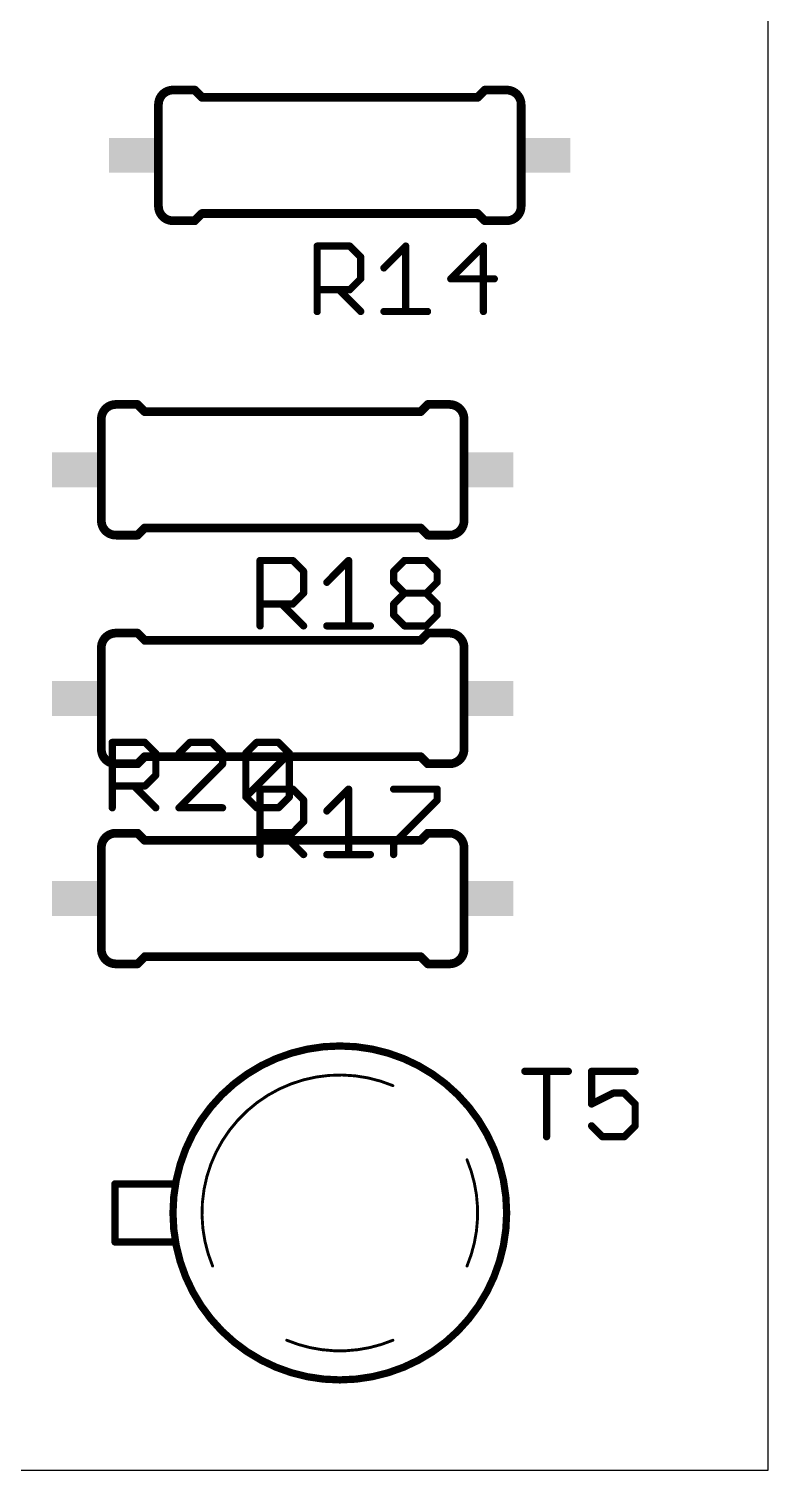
# Model space of a CAD drawing. Extents: x 0 to 70, y -10.8 to 60.8.
# Drawn here: x 57.05 to 70, y 0 to 25.21 of the extents above; entities that cross this region are included whole.
import ezdxf

# ---------------------------------------------------------------- set-up
doc = ezdxf.new("R2010")
doc.units = 0
for name, color, linetype in [('20', 7, 'CONTINUOUS'), ('21', 253, 'CONTINUOUS'), ('25', 253, 'CONTINUOUS')]:
    doc.layers.add(name, color=color, linetype=linetype)

# ---------------------------------------------------------------- blocks, each defined once
blk = doc.blocks.new('RECT')
blk.add_solid([(-0.5, -0.5), (0.5, -0.5), (-0.5, 0.5), (0.5, 0.5)])

msp = doc.modelspace()

# ---------------------------------------------------------------- linework, layer by layer
at = {"layer": '20'}
for p, q in [((70, 0), (70, 50)), ((0, 0), (70, 0))]:
    msp.add_line(p, q, dxfattribs=at)
at = {"layer": '21'}
for points, const_width in [([(59.579, 24.143, 0.4142), (59.325, 23.889)], 0.1524), ([(59.579, 24.1811, 1), (59.579, 24.1049)], 0.0762), ([(59.579, 24.1049, 1), (59.579, 24.1811)], 0.0762), ([(59.9869, 24.1699, 1), (59.9331, 24.1161)], 0.0762), ([(59.96, 24.1049, 1), (59.96, 24.1811)], 0.0762), ([(65.04, 24.1811, 1), (65.04, 24.1049)], 0.0762), ([(65.0669, 24.1161, 1), (65.0131, 24.1699)], 0.0762), ([(65.675, 23.889, 0.4142), (65.421, 24.143)], 0.1524), ([(65.421, 24.1811, 1), (65.421, 24.1049)], 0.0762), ([(65.421, 24.1049, 1), (65.421, 24.1811)], 0.0762), ([(59.3631, 23.889, 1), (59.2869, 23.889)], 0.0762), ([(60.087, 24.0541, 1), (60.087, 23.9779)], 0.0762), ([(60.0601, 23.9891, 1), (60.1139, 24.0429)], 0.0762), ([(64.8861, 24.0429, 1), (64.9399, 23.9891)], 0.0762), ([(64.913, 23.9779, 1), (64.913, 24.0541)], 0.0762), ([(65.7131, 23.889, 1), (65.6369, 23.889)], 0.0762), ([(59.2869, 23.889, 1), (59.3631, 23.889)], 0.0762), ([(65.6369, 23.889, 1), (65.7131, 23.889)], 0.0762), ([(59.325, 22.111, 0.4142), (59.579, 21.857)], 0.1524), ([(59.3631, 22.111, 1), (59.2869, 22.111)], 0.0762), ([(59.2869, 22.111, 1), (59.3631, 22.111)], 0.0762), ([(60.087, 22.0221, 1), (60.087, 21.9459)], 0.0762), ([(60.1139, 21.9571, 1), (60.0601, 22.0109)], 0.0762), ([(64.9399, 22.0109, 1), (64.8861, 21.9571)], 0.0762), ([(64.913, 21.9459, 1), (64.913, 22.0221)], 0.0762), ([(65.421, 21.857, 0.4142), (65.675, 22.111)], 0.1524), ([(65.7131, 22.111, 1), (65.6369, 22.111)], 0.0762), ([(65.6369, 22.111, 1), (65.7131, 22.111)], 0.0762), ([(59.579, 21.8951, 1), (59.579, 21.8189)], 0.0762), ([(59.579, 21.8189, 1), (59.579, 21.8951)], 0.0762), ([(59.9331, 21.8839, 1), (59.9869, 21.8301)], 0.0762), ([(59.96, 21.8189, 1), (59.96, 21.8951)], 0.0762), ([(65.04, 21.8951, 1), (65.04, 21.8189)], 0.0762), ([(65.0131, 21.8301, 1), (65.0669, 21.8839)], 0.0762), ([(65.421, 21.8951, 1), (65.421, 21.8189)], 0.0762), ([(65.421, 21.8189, 1), (65.421, 21.8951)], 0.0762), ([(58.579, 18.643, 0.4142), (58.325, 18.389)], 0.1524), ([(58.579, 18.6811, 1), (58.579, 18.6049)], 0.0762), ([(58.579, 18.6049, 1), (58.579, 18.6811)], 0.0762), ([(58.9869, 18.6699, 1), (58.9331, 18.6161)], 0.0762), ([(58.96, 18.6049, 1), (58.96, 18.6811)], 0.0762), ([(64.04, 18.6811, 1), (64.04, 18.6049)], 0.0762), ([(64.0669, 18.6161, 1), (64.0131, 18.6699)], 0.0762), ([(64.675, 18.389, 0.4142), (64.421, 18.643)], 0.1524), ([(64.421, 18.6811, 1), (64.421, 18.6049)], 0.0762), ([(64.421, 18.6049, 1), (64.421, 18.6811)], 0.0762), ([(58.3631, 18.389, 1), (58.2869, 18.389)], 0.0762), ([(58.2869, 18.389, 1), (58.3631, 18.389)], 0.0762), ([(59.087, 18.5541, 1), (59.087, 18.4779)], 0.0762), ([(59.0601, 18.4891, 1), (59.1139, 18.5429)], 0.0762), ([(63.8861, 18.5429, 1), (63.9399, 18.4891)], 0.0762), ([(63.913, 18.4779, 1), (63.913, 18.5541)], 0.0762), ([(64.7131, 18.389, 1), (64.6369, 18.389)], 0.0762), ([(64.6369, 18.389, 1), (64.7131, 18.389)], 0.0762), ([(58.325, 16.611, 0.4142), (58.579, 16.357)], 0.1524), ([(58.3631, 16.611, 1), (58.2869, 16.611)], 0.0762), ([(58.2869, 16.611, 1), (58.3631, 16.611)], 0.0762), ([(64.421, 16.357, 0.4142), (64.675, 16.611)], 0.1524), ([(64.7131, 16.611, 1), (64.6369, 16.611)], 0.0762), ([(64.6369, 16.611, 1), (64.7131, 16.611)], 0.0762), ([(58.579, 16.3951, 1), (58.579, 16.3189)], 0.0762), ([(58.579, 16.3189, 1), (58.579, 16.3951)], 0.0762), ([(58.9331, 16.3839, 1), (58.9869, 16.3301)], 0.0762), ([(58.96, 16.3189, 1), (58.96, 16.3951)], 0.0762), ([(59.087, 16.5221, 1), (59.087, 16.4459)], 0.0762), ([(59.1139, 16.4571, 1), (59.0601, 16.5109)], 0.0762), ([(63.9399, 16.5109, 1), (63.8861, 16.4571)], 0.0762), ([(63.913, 16.4459, 1), (63.913, 16.5221)], 0.0762), ([(64.04, 16.3951, 1), (64.04, 16.3189)], 0.0762), ([(64.0131, 16.3301, 1), (64.0669, 16.3839)], 0.0762), ([(64.421, 16.3951, 1), (64.421, 16.3189)], 0.0762), ([(64.421, 16.3189, 1), (64.421, 16.3951)], 0.0762), ([(58.579, 14.643, 0.4142), (58.325, 14.389)], 0.1524), ([(58.579, 14.6811, 1), (58.579, 14.6049)], 0.0762), ([(58.579, 14.6049, 1), (58.579, 14.6811)], 0.0762), ([(58.9869, 14.6699, 1), (58.9331, 14.6161)], 0.0762), ([(58.96, 14.6049, 1), (58.96, 14.6811)], 0.0762), ([(64.04, 14.6811, 1), (64.04, 14.6049)], 0.0762), ([(64.0669, 14.6161, 1), (64.0131, 14.6699)], 0.0762), ([(64.675, 14.389, 0.4142), (64.421, 14.643)], 0.1524), ([(64.421, 14.6811, 1), (64.421, 14.6049)], 0.0762), ([(64.421, 14.6049, 1), (64.421, 14.6811)], 0.0762), ([(58.3631, 14.389, 1), (58.2869, 14.389)], 0.0762), ([(58.2869, 14.389, 1), (58.3631, 14.389)], 0.0762), ([(59.087, 14.5541, 1), (59.087, 14.4779)], 0.0762), ([(59.0601, 14.4891, 1), (59.1139, 14.5429)], 0.0762), ([(63.8861, 14.5429, 1), (63.9399, 14.4891)], 0.0762), ([(63.913, 14.4779, 1), (63.913, 14.5541)], 0.0762), ([(64.7131, 14.389, 1), (64.6369, 14.389)], 0.0762), ([(64.6369, 14.389, 1), (64.7131, 14.389)], 0.0762), ([(58.325, 12.611, 0.4142), (58.579, 12.357)], 0.1524), ([(58.3631, 12.611, 1), (58.2869, 12.611)], 0.0762), ([(58.2869, 12.611, 1), (58.3631, 12.611)], 0.0762), ([(64.421, 12.357, 0.4142), (64.675, 12.611)], 0.1524), ([(64.7131, 12.611, 1), (64.6369, 12.611)], 0.0762), ([(64.6369, 12.611, 1), (64.7131, 12.611)], 0.0762), ([(58.579, 12.3951, 1), (58.579, 12.3189)], 0.0762), ([(58.579, 12.3189, 1), (58.579, 12.3951)], 0.0762), ([(58.9331, 12.3839, 1), (58.9869, 12.3301)], 0.0762), ([(58.96, 12.3189, 1), (58.96, 12.3951)], 0.0762), ([(59.087, 12.5221, 1), (59.087, 12.4459)], 0.0762), ([(59.1139, 12.4571, 1), (59.0601, 12.5109)], 0.0762), ([(63.9399, 12.5109, 1), (63.8861, 12.4571)], 0.0762), ([(63.913, 12.4459, 1), (63.913, 12.5221)], 0.0762), ([(64.04, 12.3951, 1), (64.04, 12.3189)], 0.0762), ([(64.0131, 12.3301, 1), (64.0669, 12.3839)], 0.0762), ([(64.421, 12.3951, 1), (64.421, 12.3189)], 0.0762), ([(64.421, 12.3189, 1), (64.421, 12.3951)], 0.0762), ([(58.579, 11.143, 0.4142), (58.325, 10.889)], 0.1524), ([(58.579, 11.1811, 1), (58.579, 11.1049)], 0.0762), ([(58.579, 11.1049, 1), (58.579, 11.1811)], 0.0762), ([(58.9869, 11.1699, 1), (58.9331, 11.1161)], 0.0762), ([(58.96, 11.1049, 1), (58.96, 11.1811)], 0.0762), ([(64.04, 11.1811, 1), (64.04, 11.1049)], 0.0762), ([(64.0669, 11.1161, 1), (64.0131, 11.1699)], 0.0762), ([(64.675, 10.889, 0.4142), (64.421, 11.143)], 0.1524), ([(64.421, 11.1811, 1), (64.421, 11.1049)], 0.0762), ([(64.421, 11.1049, 1), (64.421, 11.1811)], 0.0762), ([(58.3631, 10.889, 1), (58.2869, 10.889)], 0.0762), ([(58.2869, 10.889, 1), (58.3631, 10.889)], 0.0762), ([(59.087, 11.0541, 1), (59.087, 10.9779)], 0.0762), ([(59.0601, 10.9891, 1), (59.1139, 11.0429)], 0.0762), ([(63.8861, 11.0429, 1), (63.9399, 10.9891)], 0.0762), ([(63.913, 10.9779, 1), (63.913, 11.0541)], 0.0762), ([(64.7131, 10.889, 1), (64.6369, 10.889)], 0.0762), ([(64.6369, 10.889, 1), (64.7131, 10.889)], 0.0762), ([(58.325, 9.111, 0.4142), (58.579, 8.857)], 0.1524), ([(58.3631, 9.111, 1), (58.2869, 9.111)], 0.0762), ([(58.2869, 9.111, 1), (58.3631, 9.111)], 0.0762), ([(64.421, 8.857, 0.4142), (64.675, 9.111)], 0.1524), ([(64.7131, 9.111, 1), (64.6369, 9.111)], 0.0762), ([(64.6369, 9.111, 1), (64.7131, 9.111)], 0.0762), ([(58.579, 8.8951, 1), (58.579, 8.8189)], 0.0762), ([(58.579, 8.8189, 1), (58.579, 8.8951)], 0.0762), ([(58.9331, 8.8839, 1), (58.9869, 8.8301)], 0.0762), ([(58.96, 8.8189, 1), (58.96, 8.8951)], 0.0762), ([(59.087, 9.0221, 1), (59.087, 8.9459)], 0.0762), ([(59.1139, 8.9571, 1), (59.0601, 9.0109)], 0.0762), ([(63.9399, 9.0109, 1), (63.8861, 8.9571)], 0.0762), ([(63.913, 8.9459, 1), (63.913, 9.0221)], 0.0762), ([(64.04, 8.8951, 1), (64.04, 8.8189)], 0.0762), ([(64.0131, 8.8301, 1), (64.0669, 8.8839)], 0.0762), ([(64.421, 8.8951, 1), (64.421, 8.8189)], 0.0762), ([(64.421, 8.8189, 1), (64.421, 8.8951)], 0.0762), ([(62.5, 1.579, 1), (62.5, 7.421, 1), (62.5, 1.579)], 0.127), ([(63.429, 6.7271, 0.67), (60.273, 3.5711)], 0.0508), ([(63.4241, 6.7154, 1), (63.4339, 6.7388)], 0.0254), ([(64.727, 3.5711, 0.2002), (64.727, 5.4289)], 0.0508), ([(64.7387, 5.4338, 1), (64.7153, 5.424)], 0.0254), ([(58.5948, 5.008, 1), (58.5312, 5.008)], 0.0635), ([(58.563, 5.0397, 1), (58.563, 4.9763)], 0.0635), ([(59.6235, 4.9763, 1), (59.6235, 5.0397)], 0.0635), ([(58.563, 4.0237, 1), (58.563, 3.9602)], 0.0635), ([(59.6235, 3.9602, 1), (59.6235, 4.0237)], 0.0635), ([(58.5312, 3.992, 1), (58.5948, 3.992)], 0.0635), ([(60.2613, 3.5662, 1), (60.2847, 3.576)], 0.0254), ([(64.7153, 3.576, 1), (64.7387, 3.5662)], 0.0254), ([(61.5711, 2.273, 0.2002), (63.4289, 2.273)], 0.0508), ([(61.576, 2.2847, 1), (61.5662, 2.2613)], 0.0254), ([(63.4338, 2.2613, 1), (63.424, 2.2847)], 0.0254)]:
    msp.add_lwpolyline(points, format="xyb", dxfattribs=dict(at, const_width=const_width))
for points, const_width in [([(59.579, 24.143), (59.96, 24.143)], 0.1524), ([(60.087, 24.016), (59.96, 24.143)], 0.1524), ([(64.913, 24.016), (65.04, 24.143)], 0.1524), ([(65.421, 24.143), (65.04, 24.143)], 0.1524), ([(59.325, 23.889), (59.325, 22.111)], 0.1524), ([(60.087, 24.016), (64.913, 24.016)], 0.1524), ([(65.675, 23.889), (65.675, 22.111)], 0.1524), ([(60.087, 21.984), (59.96, 21.857)], 0.1524), ([(60.087, 21.984), (64.913, 21.984)], 0.1524), ([(64.913, 21.984), (65.04, 21.857)], 0.1524), ([(59.579, 21.857), (59.96, 21.857)], 0.1524), ([(65.421, 21.857), (65.04, 21.857)], 0.1524), ([(58.579, 18.643), (58.96, 18.643)], 0.1524), ([(59.087, 18.516), (58.96, 18.643)], 0.1524), ([(63.913, 18.516), (64.04, 18.643)], 0.1524), ([(64.421, 18.643), (64.04, 18.643)], 0.1524), ([(58.325, 18.389), (58.325, 16.611)], 0.1524), ([(59.087, 18.516), (63.913, 18.516)], 0.1524), ([(64.675, 18.389), (64.675, 16.611)], 0.1524), ([(58.579, 16.357), (58.96, 16.357)], 0.1524), ([(59.087, 16.484), (58.96, 16.357)], 0.1524), ([(59.087, 16.484), (63.913, 16.484)], 0.1524), ([(63.913, 16.484), (64.04, 16.357)], 0.1524), ([(64.421, 16.357), (64.04, 16.357)], 0.1524), ([(58.579, 14.643), (58.96, 14.643)], 0.1524), ([(59.087, 14.516), (58.96, 14.643)], 0.1524), ([(63.913, 14.516), (64.04, 14.643)], 0.1524), ([(64.421, 14.643), (64.04, 14.643)], 0.1524), ([(58.325, 14.389), (58.325, 12.611)], 0.1524), ([(59.087, 14.516), (63.913, 14.516)], 0.1524), ([(64.675, 14.389), (64.675, 12.611)], 0.1524), ([(58.579, 12.357), (58.96, 12.357)], 0.1524), ([(59.087, 12.484), (58.96, 12.357)], 0.1524), ([(59.087, 12.484), (63.913, 12.484)], 0.1524), ([(63.913, 12.484), (64.04, 12.357)], 0.1524), ([(64.421, 12.357), (64.04, 12.357)], 0.1524), ([(58.579, 11.143), (58.96, 11.143)], 0.1524), ([(59.087, 11.016), (58.96, 11.143)], 0.1524), ([(63.913, 11.016), (64.04, 11.143)], 0.1524), ([(64.421, 11.143), (64.04, 11.143)], 0.1524), ([(58.325, 9.111), (58.325, 10.889)], 0.1524), ([(63.913, 11.016), (59.087, 11.016)], 0.1524), ([(64.675, 9.111), (64.675, 10.889)], 0.1524), ([(58.579, 8.857), (58.96, 8.857)], 0.1524), ([(59.087, 8.984), (58.96, 8.857)], 0.1524), ([(63.913, 8.984), (59.087, 8.984)], 0.1524), ([(63.913, 8.984), (64.04, 8.857)], 0.1524), ([(64.421, 8.857), (64.04, 8.857)], 0.1524), ([(58.563, 3.992), (58.563, 5.008)], 0.127), ([(58.563, 5.008), (59.6235, 5.008)], 0.127), ([(58.563, 3.992), (59.6235, 3.992)], 0.127)]:
    msp.add_lwpolyline(points, dxfattribs=dict(at, const_width=const_width))
at = {"layer": '25', "const_width": 0.0635}
for points in [[(62.1352, 21.4134, 1), (62.0716, 21.4134)], [(62.1034, 21.4451, 1), (62.1034, 21.3817)], [(62.6977, 21.4359, 1), (62.6529, 21.3909)], [(62.6753, 21.3817, 1), (62.6753, 21.4451)], [(63.6858, 21.4134, 1), (63.6223, 21.4134)], [(63.6765, 21.3909, 1), (63.6315, 21.4359)], [(65.0457, 21.4134, 1), (64.9822, 21.4134)], [(65.0364, 21.391, 1), (64.9914, 21.4358)], [(62.8978, 21.2228, 1), (62.8342, 21.2228)], [(62.8436, 21.2003, 1), (62.8884, 21.2453)], [(63.2502, 21.0546, 1), (63.2952, 21.0096)], [(62.1034, 20.6825, 1), (62.1034, 20.6191)], [(62.5072, 20.6733, 1), (62.4622, 20.6283)], [(62.6529, 20.6733, 1), (62.6977, 20.6283)], [(62.6753, 20.6191, 1), (62.6753, 20.6825)], [(62.8342, 20.8414, 1), (62.8978, 20.8414)], [(62.8884, 20.8189, 1), (62.8436, 20.8639)], [(64.442, 20.8731, 1), (64.442, 20.8097)], [(64.4195, 20.8638, 1), (64.4645, 20.819)], [(65.2046, 20.8097, 1), (65.2046, 20.8731)], [(62.0716, 20.2695, 1), (62.1352, 20.2695)], [(62.8435, 20.247, 1), (62.8885, 20.292)], [(63.2727, 20.3012, 1), (63.2727, 20.2378)], [(63.6223, 20.2695, 1), (63.6858, 20.2695)], [(64.0353, 20.2378, 1), (64.0353, 20.3012)], [(64.9822, 20.2695, 1), (65.0457, 20.2695)], [(61.1352, 15.9134, 1), (61.0716, 15.9134)], [(61.1034, 15.9452, 1), (61.1034, 15.8817)], [(61.6977, 15.9359, 1), (61.6529, 15.8909)], [(61.6753, 15.8817, 1), (61.6753, 15.9452)], [(62.6858, 15.9134, 1), (62.6223, 15.9134)], [(62.6765, 15.8909, 1), (62.6315, 15.9359)], [(63.6326, 15.9452, 1), (63.6326, 15.8817)], [(63.6551, 15.8909, 1), (63.6101, 15.9359)], [(64.0363, 15.9359, 1), (63.9915, 15.8909)], [(64.0139, 15.8817, 1), (64.0139, 15.9452)], [(61.8978, 15.7228, 1), (61.8342, 15.7228)], [(61.8436, 15.7003, 1), (61.8884, 15.7453)], [(63.4195, 15.7453, 1), (63.4645, 15.7003)], [(63.4738, 15.7228, 1), (63.4102, 15.7228)], [(64.2364, 15.7228, 1), (64.1728, 15.7228)], [(64.1822, 15.7003, 1), (64.227, 15.7453)], [(61.8884, 15.3189, 1), (61.8436, 15.3639)], [(62.2502, 15.5546, 1), (62.2952, 15.5096)], [(63.4645, 15.5545, 1), (63.4195, 15.5097)], [(63.4102, 15.5321, 1), (63.4738, 15.5321)], [(63.6326, 15.3732, 1), (63.6326, 15.3096)], [(63.6551, 15.3189, 1), (63.6101, 15.3639)], [(63.6101, 15.319, 1), (63.6551, 15.3638)], [(63.9914, 15.3639, 1), (64.0364, 15.3189)], [(64.0363, 15.3639, 1), (63.9915, 15.3189)], [(64.0139, 15.3096, 1), (64.0139, 15.3732)], [(64.1728, 15.5321, 1), (64.2364, 15.5321)], [(64.2271, 15.5096, 1), (64.1821, 15.5546)], [(61.1034, 15.1826, 1), (61.1034, 15.119)], [(61.5072, 15.1733, 1), (61.4622, 15.1283)], [(61.6529, 15.1733, 1), (61.6977, 15.1283)], [(61.6753, 15.119, 1), (61.6753, 15.1826)], [(61.8342, 15.3414, 1), (61.8978, 15.3414)], [(63.4195, 15.1733, 1), (63.4645, 15.1283)], [(63.4738, 15.1508, 1), (63.4102, 15.1508)], [(64.2364, 15.1508, 1), (64.1728, 15.1508)], [(64.1822, 15.1283, 1), (64.227, 15.1733)], [(63.4645, 14.9826, 1), (63.4195, 14.9376)], [(63.4102, 14.9601, 1), (63.4738, 14.9601)], [(64.1728, 14.9601, 1), (64.2364, 14.9601)], [(64.227, 14.9376, 1), (64.1822, 14.9826)], [(61.0716, 14.7695, 1), (61.1352, 14.7695)], [(61.8435, 14.747, 1), (61.8885, 14.792)], [(62.2727, 14.8013, 1), (62.2727, 14.7378)], [(62.6223, 14.7695, 1), (62.6858, 14.7695)], [(63.0353, 14.7378, 1), (63.0353, 14.8013)], [(63.6326, 14.8013, 1), (63.6326, 14.7378)], [(63.6101, 14.747, 1), (63.6551, 14.792)], [(63.9915, 14.792, 1), (64.0363, 14.747)], [(64.0139, 14.7378, 1), (64.0139, 14.8013)], [(58.5473, 12.7314, 1), (58.4838, 12.7314)], [(58.5155, 12.7632, 1), (58.5155, 12.6997)], [(59.1098, 12.7539, 1), (59.065, 12.7089)], [(59.0874, 12.6997, 1), (59.0874, 12.7632)], [(59.8754, 12.7632, 1), (59.8754, 12.6997)], [(59.8979, 12.7089, 1), (59.8529, 12.7539)], [(60.2791, 12.7539, 1), (60.2343, 12.7089)], [(60.2567, 12.6997, 1), (60.2567, 12.7632)], [(61.0447, 12.7632, 1), (61.0447, 12.6997)], [(61.0672, 12.7089, 1), (61.0222, 12.7539)], [(61.4484, 12.7539, 1), (61.4036, 12.7089)], [(61.426, 12.6997, 1), (61.426, 12.7632)], [(59.3099, 12.5408, 1), (59.2463, 12.5408)], [(59.2557, 12.5183, 1), (59.3005, 12.5633)], [(59.6623, 12.5633, 1), (59.7073, 12.5183)], [(60.4792, 12.5408, 1), (60.4156, 12.5408)], [(60.4156, 12.3501, 1), (60.4792, 12.3501)], [(60.4699, 12.3276, 1), (60.4249, 12.3726)], [(60.425, 12.5183, 1), (60.4698, 12.5633)], [(60.8316, 12.5633, 1), (60.8766, 12.5183)], [(60.8859, 12.5408, 1), (60.8224, 12.5408)], [(61.6485, 12.5408, 1), (61.5849, 12.5408)], [(61.6392, 12.5184, 1), (61.5942, 12.5632)], [(61.5943, 12.5183, 1), (61.6391, 12.5633)], [(59.2463, 12.1594, 1), (59.3099, 12.1594)], [(59.3005, 12.1369, 1), (59.2557, 12.1819)], [(58.5155, 12.0006, 1), (58.5155, 11.937)], [(58.9193, 11.9913, 1), (58.8743, 11.9463)], [(59.065, 11.9913, 1), (59.1098, 11.9463)], [(59.0874, 11.937, 1), (59.0874, 12.0006)], [(61.1352, 11.9134, 1), (61.0716, 11.9134)], [(61.1034, 11.9452, 1), (61.1034, 11.8817)], [(61.6977, 11.9359, 1), (61.6529, 11.8909)], [(61.6753, 11.8817, 1), (61.6753, 11.9452)], [(62.6858, 11.9134, 1), (62.6223, 11.9134)], [(62.6765, 11.8909, 1), (62.6315, 11.9359)], [(63.442, 11.9452, 1), (63.442, 11.8817)], [(64.2364, 11.9134, 1), (64.1728, 11.9134)], [(64.2046, 11.8817, 1), (64.2046, 11.9452)], [(58.4838, 11.5875, 1), (58.5473, 11.5875)], [(59.2556, 11.565, 1), (59.3006, 11.61)], [(59.6623, 11.61, 1), (59.7073, 11.565)], [(59.6848, 11.6193, 1), (59.6848, 11.5557)], [(60.4474, 11.5557, 1), (60.4474, 11.6193)], [(60.8766, 11.8006, 1), (60.8316, 11.7556)], [(60.8316, 11.8005, 1), (60.8766, 11.7557)], [(60.8224, 11.7781, 1), (60.8859, 11.7781)], [(61.0447, 11.6193, 1), (61.0447, 11.5557)], [(61.0222, 11.565, 1), (61.0672, 11.61)], [(61.4036, 11.61, 1), (61.4484, 11.565)], [(61.426, 11.5557, 1), (61.426, 11.6193)], [(61.5849, 11.7781, 1), (61.6485, 11.7781)], [(61.6391, 11.7556, 1), (61.5943, 11.8006)], [(61.8978, 11.7228, 1), (61.8342, 11.7228)], [(61.8436, 11.7003, 1), (61.8884, 11.7453)], [(64.1728, 11.7228, 1), (64.2364, 11.7228)], [(64.2271, 11.7004, 1), (64.1821, 11.7452)], [(61.8342, 11.3414, 1), (61.8978, 11.3414)], [(61.8884, 11.3189, 1), (61.8436, 11.3639)], [(62.2502, 11.5546, 1), (62.2952, 11.5096)], [(61.1034, 11.1826, 1), (61.1034, 11.119)], [(61.5072, 11.1733, 1), (61.4622, 11.1283)], [(61.6529, 11.1733, 1), (61.6977, 11.1283)], [(61.6753, 11.119, 1), (61.6753, 11.1826)], [(63.4738, 10.9601, 1), (63.4102, 10.9601)], [(63.4195, 10.9825, 1), (63.4645, 10.9377)], [(61.0716, 10.7695, 1), (61.1352, 10.7695)], [(61.8435, 10.747, 1), (61.8885, 10.792)], [(62.2727, 10.8013, 1), (62.2727, 10.7378)], [(62.6223, 10.7695, 1), (62.6858, 10.7695)], [(63.0353, 10.7378, 1), (63.0353, 10.8013)], [(63.4102, 10.7695, 1), (63.4738, 10.7695)], [(65.7385, 7.0091, 1), (65.7385, 6.9457)], [(66.1516, 6.9774, 1), (66.088, 6.9774)], [(66.5011, 6.9457, 1), (66.5011, 7.0091)], [(66.9396, 6.9774, 1), (66.8761, 6.9774)], [(66.9078, 7.0091, 1), (66.9078, 6.9457)], [(67.6704, 6.9457, 1), (67.6704, 7.0091)], [(67.2891, 6.6279, 1), (67.2891, 6.5644)], [(67.3033, 6.5677, 1), (67.2749, 6.6245)], [(67.5022, 6.6186, 1), (67.4572, 6.5736)], [(67.4797, 6.5644, 1), (67.4797, 6.6279)], [(66.8936, 6.4338, 1), (66.922, 6.377)], [(66.8761, 6.4054, 1), (66.9396, 6.4054)], [(67.7022, 6.4054, 1), (67.6386, 6.4054)], [(67.6479, 6.3829, 1), (67.6929, 6.4279)], [(66.9303, 6.0466, 1), (66.8853, 6.0016)], [(67.6386, 6.0241, 1), (67.7022, 6.0241)], [(67.6928, 6.0016, 1), (67.648, 6.0466)], [(66.088, 5.8335, 1), (66.1516, 5.8335)], [(67.0984, 5.8652, 1), (67.0984, 5.8018)], [(67.0759, 5.811, 1), (67.1209, 5.856)], [(67.4573, 5.856, 1), (67.5021, 5.811)], [(67.4797, 5.8018, 1), (67.4797, 5.8652)]]:
    msp.add_lwpolyline(points, format="xyb", dxfattribs=at)
at = {"layer": '25', "const_width": 0.127}
for points in [[(62.1034, 20.2695), (62.1034, 21.4134)], [(62.1034, 21.4134), (62.6753, 21.4134)], [(62.6753, 21.4134), (62.866, 21.2228)], [(63.2727, 21.0321), (63.654, 21.4134)], [(63.654, 21.4134), (63.654, 20.2695)], [(65.0139, 21.4134), (64.442, 20.8414)], [(65.0139, 20.2695), (65.0139, 21.4134)], [(62.866, 21.2228), (62.866, 20.8414)], [(62.6753, 20.6508), (62.1034, 20.6508)], [(62.4847, 20.6508), (62.866, 20.2695)], [(62.866, 20.8414), (62.6753, 20.6508)], [(64.442, 20.8414), (65.2046, 20.8414)], [(63.2727, 20.2695), (64.0353, 20.2695)], [(61.1034, 14.7695), (61.1034, 15.9134)], [(61.1034, 15.9134), (61.6753, 15.9134)], [(61.6753, 15.9134), (61.866, 15.7228)], [(62.2727, 15.5321), (62.654, 15.9134)], [(62.654, 15.9134), (62.654, 14.7695)], [(63.442, 15.7228), (63.6326, 15.9134)], [(63.6326, 15.9134), (64.0139, 15.9134)], [(64.0139, 15.9134), (64.2046, 15.7228)], [(61.866, 15.7228), (61.866, 15.3414)], [(63.442, 15.5321), (63.442, 15.7228)], [(64.2046, 15.7228), (64.2046, 15.5321)], [(61.866, 15.3414), (61.6753, 15.1508)], [(63.6326, 15.3414), (63.442, 15.5321)], [(63.442, 15.1508), (63.6326, 15.3414)], [(63.6326, 15.3414), (64.0139, 15.3414)], [(64.2046, 15.5321), (64.0139, 15.3414)], [(64.0139, 15.3414), (64.2046, 15.1508)], [(61.6753, 15.1508), (61.1034, 15.1508)], [(61.4847, 15.1508), (61.866, 14.7695)], [(63.442, 14.9601), (63.442, 15.1508)], [(64.2046, 15.1508), (64.2046, 14.9601)], [(63.6326, 14.7695), (63.442, 14.9601)], [(64.2046, 14.9601), (64.0139, 14.7695)], [(62.2727, 14.7695), (63.0353, 14.7695)], [(64.0139, 14.7695), (63.6326, 14.7695)], [(58.5155, 11.5875), (58.5155, 12.7314)], [(58.5155, 12.7314), (59.0874, 12.7314)], [(59.0874, 12.7314), (59.2781, 12.5408)], [(59.8754, 12.7314), (59.6848, 12.5408)], [(60.2567, 12.7314), (59.8754, 12.7314)], [(60.4474, 12.5408), (60.2567, 12.7314)], [(60.8541, 12.5408), (61.0447, 12.7314)], [(61.0447, 12.7314), (61.426, 12.7314)], [(61.426, 12.7314), (61.6167, 12.5408)], [(59.2781, 12.5408), (59.2781, 12.1594)], [(59.6848, 11.5875), (60.4474, 12.3501)], [(60.4474, 12.3501), (60.4474, 12.5408)], [(60.8541, 11.7781), (60.8541, 12.5408)], [(60.8541, 11.7781), (61.6167, 12.5408)], [(61.6167, 12.5408), (61.6167, 11.7781)], [(59.2781, 12.1594), (59.0874, 11.9688)], [(59.0874, 11.9688), (58.5155, 11.9688)], [(58.8968, 11.9688), (59.2781, 11.5875)], [(61.1034, 10.7695), (61.1034, 11.9134)], [(61.1034, 11.9134), (61.6753, 11.9134)], [(61.6753, 11.9134), (61.866, 11.7228)], [(62.2727, 11.5321), (62.654, 11.9134)], [(62.654, 11.9134), (62.654, 10.7695)], [(63.442, 11.9134), (64.2046, 11.9134)], [(64.2046, 11.9134), (64.2046, 11.7228)], [(60.4474, 11.5875), (59.6848, 11.5875)], [(61.0447, 11.5875), (60.8541, 11.7781)], [(61.426, 11.5875), (61.0447, 11.5875)], [(61.6167, 11.7781), (61.426, 11.5875)], [(61.866, 11.7228), (61.866, 11.3414)], [(64.2046, 11.7228), (63.442, 10.9601)], [(61.866, 11.3414), (61.6753, 11.1508)], [(61.6753, 11.1508), (61.1034, 11.1508)], [(61.4847, 11.1508), (61.866, 10.7695)], [(63.442, 10.9601), (63.442, 10.7695)], [(62.2727, 10.7695), (63.0353, 10.7695)], [(65.7385, 6.9774), (66.5011, 6.9774)], [(66.1198, 5.8335), (66.1198, 6.9774)], [(67.6704, 6.9774), (66.9078, 6.9774)], [(66.9078, 6.9774), (66.9078, 6.4054)], [(66.9078, 6.4054), (67.2891, 6.5961)], [(67.2891, 6.5961), (67.4797, 6.5961)], [(67.4797, 6.5961), (67.6704, 6.4054)], [(67.6704, 6.4054), (67.6704, 6.0241)], [(67.0984, 5.8335), (66.9078, 6.0241)], [(67.6704, 6.0241), (67.4797, 5.8335)], [(67.4797, 5.8335), (67.0984, 5.8335)]]:
    msp.add_lwpolyline(points, dxfattribs=at)

# ---------------------------------------------------------------- block references
at = {"layer": '21', "xscale": 0.8636, "yscale": 0.6096, "rotation": 180}
for p in [(58.8932, 23), (66.1068, 23), (57.8932, 17.5), (65.1068, 17.5), (57.8932, 13.5), (65.1068, 13.5)]:
    msp.add_blockref('RECT', p, dxfattribs=at)
at = {"layer": '21', "xscale": 0.8636, "yscale": 0.6096}
for p in [(57.8932, 10), (65.1068, 10)]:
    msp.add_blockref('RECT', p, dxfattribs=at)

doc.saveas('drawing.dxf')
